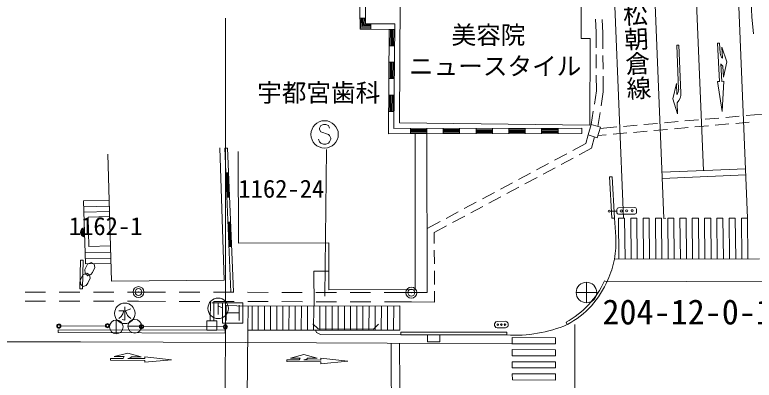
# Model space of a CAD drawing. Units: millimetres, scale not verified. Extents: x 40000 to 680000, y 20000 to 380000.
# Drawn here: x 222792 to 276867, y 291642 to 318351 of the extents above; entities that cross this region are included whole.
import ezdxf
from ezdxf.enums import TextEntityAlignment as Align

# ---------------------------------------------------------------- set-up
doc = ezdxf.new("R2010")
doc.units = ezdxf.units.MM
doc.header["$LTSCALE"] = 1000
doc.header["$PDMODE"] = 32
doc.header["$PDSIZE"] = 500
for name, color, linetype, lineweight in [('M-BGD', 7, 'Continuous', 13), ('M-BGD-EXST', 7, 'Continuous', 13), ('M-BMK-OTRS', 5, 'Continuous', 13), ('M-BMK-ROW', 30, 'Continuous', 13), ('M-BMK-SRVR', 3, 'Continuous', 13), ('M-STR-HTXT', 7, 'Continuous', 13), ('M-STR-STR1', 1, 'Continuous', 13), ('M-STR-STRC', 7, 'Continuous', 13)]:
    doc.layers.add(name, color=color, linetype=linetype, lineweight=lineweight)
doc.layers.add('M-BMK-HTXT', color=7, linetype='Continuous')
doc.styles.add('@ＭＳ ゴシック', font='')
doc.styles.add('ＭＳ ゴシック', font='')
doc.styles.get('@ＭＳ ゴシック').set_extended_font_data('@MS Gothic')
doc.styles.get('ＭＳ ゴシック').set_extended_font_data('MS Gothic')

msp = doc.modelspace()

# ---------------------------------------------------------------- linework, layer by layer
at = {"layer": 'M-BGD'}
for p, q in [((250989, 320931), (250929, 310459)), ((264226, 320855), (264201, 316616)), ((275704, 319755), (276374, 303496)), ((270264, 303472), (269620, 319090)), ((273160, 306963), (272655, 319215)), ((276696, 318196), (276648, 319280)), ((266677, 318973), (267316, 303477)), ((248437, 318101), (248037, 318104)), ((248117, 318104), (248110, 317384)), ((248197, 318103), (248191, 317463)), ((248277, 318102), (248272, 317542)), ((248357, 318102), (248353, 317622)), ((265305, 317087), (265261, 318022)), ((265799, 317011), (265752, 318007)), ((276826, 316965), (276696, 318196)), ((248836, 317458), (248191, 317463)), ((248837, 317538), (248272, 317542)), ((248837, 317618), (248353, 317622)), ((248835, 317298), (248838, 317698)), ((248836, 317378), (248110, 317384)), ((250581, 317284), (250181, 317287)), ((250251, 316087), (250261, 317287)), ((250331, 316086), (250341, 317286)), ((250411, 316086), (250421, 317286)), ((250491, 316085), (250501, 317285)), ((265311, 315941), (265305, 317087)), ((265805, 315865), (265799, 317011)), ((264201, 316616), (264879, 316612)), ((264879, 316612), (264842, 310282)), ((250171, 316088), (250571, 316084)), ((271361, 316127), (271211, 316121)), ((271211, 316121), (271342, 312881)), ((271361, 316127), (271502, 312644)), ((274340, 316278), (274190, 316270)), ((274190, 316270), (274339, 313474)), ((274340, 316278), (274379, 315536)), ((274506, 315986), (274864, 314904)), ((274506, 315986), (274548, 315187)), ((265319, 314441), (265313, 315441)), ((265813, 314365), (265808, 315365)), ((250561, 314884), (250161, 314888)), ((250232, 313687), (250241, 314887)), ((250312, 313686), (250321, 314886)), ((250392, 313686), (250401, 314886)), ((250472, 313685), (250481, 314885)), ((274420, 314767), (274489, 313482)), ((274864, 314904), (274622, 313789)), ((274580, 314588), (274622, 313789)), ((250152, 313688), (250552, 313684)), ((265328, 312794), (265321, 313941)), ((265822, 312719), (265816, 313865)), ((270919, 312206), (271175, 313317)), ((271175, 313317), (271207, 312518)), ((274339, 313474), (274189, 313466)), ((274530, 311281), (274189, 313466)), ((274638, 313490), (274489, 313482)), ((274638, 313490), (274530, 311281)), ((265177, 311810), (265328, 312794)), ((265666, 311699), (265822, 312719)), ((250542, 312484), (250142, 312488)), ((250212, 311287), (250222, 312487)), ((250292, 311286), (250302, 312486)), ((250372, 311286), (250382, 312486)), ((250452, 311285), (250462, 312485)), ((270919, 312206), (271264, 311119)), ((271231, 311919), (271264, 311119)), ((250132, 311288), (250532, 311284)), ((264950, 310332), (265101, 311316)), ((265434, 310184), (265590, 311204)), ((275777, 310938), (274780, 310851)), ((277490, 311088), (276275, 310981)), ((250929, 310459), (264842, 310282)), ((269799, 310415), (268803, 310328)), ((271294, 310545), (270297, 310458)), ((272788, 310676), (271792, 310589)), ((274282, 310807), (273286, 310720)), ((276508, 310500), (275512, 310413)), ((245177, 310249), (245086, 310067)), ((245086, 310067), (245086, 309976)), ((245086, 309976), (245177, 309794)), ((245359, 310340), (245177, 310249)), ((245541, 310340), (245359, 310340)), ((245723, 310249), (245541, 310340)), ((245814, 310067), (245723, 310249)), ((251722, 310049), (251723, 309649)), ((252922, 309971), (251722, 309969)), ((252922, 309891), (251722, 309889)), ((252923, 309651), (252922, 310051)), ((254122, 310053), (254123, 309653)), ((255322, 309975), (254122, 309973)), ((255322, 309895), (254122, 309893)), ((255323, 309655), (255322, 310055)), ((256522, 310057), (256523, 309657)), ((257722, 309980), (256522, 309977)), ((257722, 309900), (256522, 309897)), ((257723, 309660), (257722, 310060)), ((258922, 310062), (258923, 309662)), ((260122, 309984), (258922, 309982)), ((260122, 309904), (258922, 309902)), ((260123, 309664), (260122, 310064)), ((261322, 310066), (261323, 309666)), ((262522, 309988), (261322, 309986)), ((262522, 309908), (261322, 309906)), ((262523, 309668), (262522, 310068)), ((264269, 309671), (264268, 310071)), ((264717, 309567), (264950, 310332)), ((265620, 310128), (264950, 310332)), ((265386, 309362), (265620, 310128)), ((266811, 310153), (265595, 310047)), ((268305, 310284), (267309, 310197)), ((270531, 309977), (269534, 309890)), ((272025, 310108), (271029, 310020)), ((273519, 310238), (272523, 310151)), ((275014, 310369), (274017, 310282)), ((245177, 309794), (245723, 309612)), ((245723, 309612), (245814, 309522)), ((245814, 309522), (245904, 309340)), ((245904, 309340), (245904, 309249)), ((252922, 309811), (251722, 309809)), ((252923, 309731), (251723, 309729)), ((252062, 309649), (252084, 298265)), ((252936, 309651), (252959, 298051)), ((255322, 309815), (254122, 309813)), ((255323, 309735), (254123, 309733)), ((257722, 309820), (256522, 309817)), ((257723, 309740), (256523, 309737)), ((260122, 309824), (258922, 309822)), ((260123, 309744), (258923, 309742)), ((262522, 309828), (261322, 309826)), ((262523, 309748), (261323, 309746)), ((264717, 309567), (264544, 308936)), ((265386, 309362), (264717, 309567)), ((265195, 309421), (264970, 308597)), ((266048, 309585), (265438, 309531)), ((267542, 309715), (266546, 309628)), ((269036, 309846), (268040, 309759)), ((245086, 309067), (244995, 309249)), ((245177, 308976), (245086, 309067)), ((245359, 308885), (245177, 308976)), ((245541, 308885), (245359, 308885)), ((245723, 308976), (245541, 308885)), ((245814, 309067), (245723, 308976)), ((245904, 309249), (245814, 309067)), ((264544, 308936), (263596, 308428)), ((238358, 308608), (238158, 308600)), ((238158, 308600), (238589, 298083)), ((238358, 308608), (238789, 298091)), ((239151, 301665), (239138, 308361)), ((264970, 308597), (264068, 308114)), ((263155, 308192), (262273, 307720)), ((263627, 307878), (262745, 307406)), ((261833, 307484), (260951, 307012)), ((262305, 307170), (261423, 306698)), ((238432, 306809), (238232, 306801)), ((238272, 306803), (238345, 305004)), ((238312, 306804), (238385, 305006)), ((238352, 306806), (238425, 305008)), ((238392, 306808), (238465, 305009)), ((260510, 306776), (259629, 306304)), ((273235, 306968), (270125, 306839)), ((276245, 306641), (270144, 306390)), ((276226, 307091), (273235, 306968)), ((259188, 306068), (258306, 305596)), ((260982, 306462), (260101, 305990)), ((266280, 306505), (266479, 306517)), ((266461, 303478), (266280, 306505)), ((266660, 303490), (266479, 306517)), ((259660, 305754), (258778, 305282)), ((238305, 305003), (238505, 305011)), ((257865, 305360), (256984, 304889)), ((258337, 305046), (257456, 304574)), ((227822, 304757), (229691, 304813)), ((227822, 304757), (227959, 300145)), ((256543, 304653), (255661, 304181)), ((227835, 304306), (229705, 304362)), ((227847, 303920), (229716, 303976)), ((255221, 303945), (254339, 303473)), ((257015, 304338), (256133, 303866)), ((228149, 303570), (229727, 303617)), ((228149, 303570), (228214, 301405)), ((255693, 303630), (254811, 303158)), ((266461, 303478), (266661, 303490)), ((266743, 302123), (266661, 303490)), ((238579, 303212), (238379, 303204)), ((238419, 303206), (238493, 301407)), ((238459, 303207), (238533, 301409)), ((238499, 303209), (238573, 301411)), ((238539, 303211), (238613, 301412)), ((253898, 303237), (252950, 302729)), ((254370, 302922), (253468, 302439)), ((253468, 302439), (253471, 301644)), ((228214, 301405), (229792, 301452)), ((238453, 301406), (238653, 301414)), ((245749, 301678), (239151, 301665)), ((245756, 298253), (245749, 301678)), ((245756, 298253), (245749, 301624)), ((227936, 300941), (229805, 300997)), ((253473, 301144), (253477, 300144)), ((227593, 300420), (227551, 298323)), ((227793, 300416), (227593, 300420)), ((227793, 300416), (227751, 298319)), ((228098, 300128), (227910, 299723)), ((227949, 300502), (229818, 300558)), ((227959, 300145), (229829, 300201)), ((228387, 300255), (228098, 300128)), ((228599, 300134), (228387, 300255)), ((228639, 299883), (228599, 300134)), ((227910, 299723), (227946, 299429)), ((228479, 299509), (228639, 299883)), ((253479, 299644), (253483, 298644)), ((227764, 299345), (227576, 298940)), ((228052, 299471), (227764, 299345)), ((227946, 299429), (228132, 299278)), ((228265, 299351), (228052, 299471)), ((228132, 299278), (228356, 299358)), ((228144, 298726), (228304, 299099)), ((228304, 299099), (228265, 299351)), ((228356, 299358), (228479, 299509)), ((227576, 298940), (227611, 298646)), ((227611, 298646), (227797, 298495)), ((227797, 298495), (228022, 298575)), ((228022, 298575), (228144, 298726)), ((266093, 298824), (265908, 298900)), ((223540, 298087), (225040, 298086)), ((226040, 298086), (227540, 298086)), ((227751, 298319), (227551, 298323)), ((228540, 298086), (230040, 298085)), ((231040, 298085), (231839, 298085)), ((231839, 298085), (233814, 298080)), ((234814, 298078), (236314, 298075)), ((237314, 298073), (238814, 298069)), ((238789, 298091), (238589, 298083)), ((239814, 298067), (241314, 298064)), ((242314, 298062), (243814, 298058)), ((244814, 298056), (246314, 298053)), ((252084, 298265), (245756, 298253)), ((247314, 298050), (248814, 298047)), ((249814, 298045), (251789, 298041)), ((251789, 298041), (252959, 298051)), ((253485, 298144), (253489, 297349)), ((225039, 297413), (223539, 297413)), ((227539, 297412), (226039, 297413)), ((230039, 297412), (228539, 297412)), ((231835, 297412), (231039, 297412)), ((233824, 297406), (231835, 297412)), ((236323, 297400), (234824, 297404)), ((237092, 295977), (237108, 297398)), ((238823, 297393), (237323, 297397)), ((237343, 295974), (237359, 297395)), ((237972, 295809), (237972, 297309)), ((237972, 297309), (239472, 297309)), ((238253, 297121), (238253, 295996)), ((239191, 297121), (239191, 295996)), ((239472, 297309), (239472, 295809)), ((241323, 297386), (239823, 297390)), ((243823, 297379), (242323, 297384)), ((246323, 297373), (244823, 297377)), ((248823, 297366), (247323, 297370)), ((251812, 297358), (249823, 297363)), ((253489, 297349), (251812, 297358)), ((238253, 296559), (239191, 296559)), ((230217, 296039), (230217, 295039)), ((239472, 295809), (237972, 295809)), ((263106, 295888), (263200, 295712)), ((226166, 295597), (229420, 295625)), ((231067, 295588), (232067, 295588)), ((232205, 295558), (238039, 295542)), ((244971, 295395), (244599, 295773)), ((249014, 295361), (244971, 295395)), ((249392, 295733), (249014, 295361)), ((258769, 295156), (251013, 295151)), ((251016, 294951), (251013, 295151)), ((258769, 294956), (251016, 294951)), ((252968, 294952), (252968, 294452)), ((253868, 294953), (253868, 294453)), ((258769, 294956), (258769, 295156)), ((253868, 294452), (252968, 294451))]:
    msp.add_line(p, q, dxfattribs=at)
for points in [[(264269, 309671), (250119, 309646), (250181, 317287), (248046, 317304), (248013, 320211)], [(264268, 310071), (250522, 310047), (250584, 317684), (248441, 317701), (248413, 320216)], [(237782, 308637), (238103, 298962), (229868, 298878), (229591, 308174)], [(245753, 299611), (244665, 299621), (244695, 297065)], [(251016, 294951), (245159, 294978), (244857, 295134), (244774, 295288)]]:
    msp.add_lwpolyline(points, dxfattribs=at)
for points in [[(236834, 295295), (237557, 295293), (237559, 295976), (236835, 295978)], [(225957, 295321), (238189, 295291), (238188, 295091), (225957, 295121)]]:
    msp.add_lwpolyline(points, close=True, dxfattribs=at)
for centre, radius in [((245450, 309612), 1000), ((230217, 295539), 500), ((231567, 295588), 500), ((226016, 295595), 150), ((226016, 295595), 120), ((226016, 295595), 100), ((229570, 295627), 150), ((229570, 295627), 120), ((229570, 295627), 100), ((232055, 295558), 150), ((232055, 295558), 120), ((232055, 295558), 100), ((238189, 295542), 150), ((238189, 295542), 120), ((238189, 295542), 100)]:
    msp.add_circle(centre, radius, dxfattribs=at)
for centre, radius, start, end in [((274936, 315590), 560, 185.5818, 226.0751), ((275241, 315338), 1000, 214.8303, 228.615), ((270843, 312861), 500, 316.749, 2.322), ((270503, 312604), 1000, 316.749, 2.322), ((227945, 302453), 354, 100.5097, 262.9149), ((227945, 302453), 283, 102.7338, 260.6909), ((227945, 302453), 212, 106.4801, 256.9446), ((227945, 302453), 142, 114.1918, 249.2328), ((227945, 302453), 100, 124.5095, 238.9152), ((258616, 301742), 8136, 351.1082, 2.6829), ((259197, 302097), 7629, 335.838, 347.8005), ((260078, 301514), 6389, 298.2864, 335.8498), ((260078, 301514), 6589, 298.2869, 337.3231), ((259422, 304487), 9554, 266.0769, 293.2943)]:
    msp.add_arc(centre, radius, start, end, dxfattribs=at)
at = {"layer": 'M-BGD-EXST'}
for p, q in [((230839, 297015), (230839, 296040)), ((237212, 297305), (238112, 297305)), ((237662, 297305), (237662, 296442)), ((237662, 297080), (237962, 296930)), ((230389, 296715), (230764, 296715)), ((230689, 296490), (230577, 296302)), ((230764, 296715), (230689, 296490)), ((231289, 296865), (230877, 296715)), ((230877, 296715), (231027, 296377)), ((231027, 296377), (231139, 296265)), ((230577, 296302), (230389, 296152)), ((230839, 296040), (230652, 296077)), ((231139, 296265), (231289, 296152))]:
    msp.add_line(p, q, dxfattribs=at)
for centre in [(237662, 296892), (230839, 296527)]:
    msp.add_circle(centre, 750, dxfattribs=at)
at = {"layer": 'M-BMK-OTRS'}
msp.add_lwpolyline([(138281, 293422), (165061, 293583), (183679, 294003), (193734, 294147), (202996, 294323), (215429, 294451), (227590, 294435), (239686, 294387), (250020, 294358), (259111, 294298)], dxfattribs=at)
at = {"layer": 'M-BMK-ROW'}
for centre in [(231839, 298085), (251789, 298041)]:
    msp.add_circle(centre, 400, dxfattribs=at)
for p in [(231839, 298085), (251789, 298041)]:
    msp.add_point(p, dxfattribs=at)
at = {"layer": 'M-BMK-SRVR'}
for p, q in [((264597, 298802), (264597, 297302)), ((263847, 298052), (265347, 298052))]:
    msp.add_line(p, q, dxfattribs=at)
msp.add_circle((264597, 298052), 750, dxfattribs=at)
at = {"layer": 'M-STR-HTXT'}
msp.add_line((245582, 308495), (245464, 297793), dxfattribs=at)
at = {"layer": 'M-STR-STR1'}
for p, q in [((240150, 297057), (240145, 295288)), ((240600, 297058), (240595, 295288)), ((241050, 297059), (241045, 295288)), ((241500, 297059), (241495, 295288)), ((241950, 297060), (241945, 295288)), ((242400, 297061), (242395, 295288)), ((242850, 297062), (242845, 295288)), ((243300, 297062), (243295, 295288)), ((243750, 297063), (243745, 295288)), ((244200, 297064), (244195, 295288)), ((244650, 297065), (244645, 295288)), ((245100, 297066), (245095, 295288)), ((245550, 297066), (245545, 295288)), ((246000, 297067), (245995, 295288)), ((246450, 297068), (246445, 295288)), ((246900, 297069), (246895, 295288)), ((247350, 297069), (247345, 295288)), ((247800, 297070), (247795, 295288)), ((248250, 297071), (248245, 295288)), ((248700, 297072), (248695, 295287)), ((249150, 297073), (249145, 295287)), ((249600, 297073), (249595, 295287)), ((250050, 297074), (250045, 295287)), ((250500, 297075), (250495, 295287)), ((239722, 283767), (239846, 295288))]:
    msp.add_line(p, q, dxfattribs=at)
msp.add_lwpolyline([(239850, 297056), (238195, 297105), (238145, 282081), (239672, 282102)], dxfattribs=at)
msp.add_lwpolyline([(250950, 297076), (250945, 295287), (239846, 295288), (239850, 297056)], close=True, dxfattribs=at)
at = {"layer": 'M-STR-STRC'}
for p, q in [((238195, 297105), (238195, 318105)), ((266342, 304000), (266822, 304007)), ((266820, 304127), (266858, 304208)), ((266824, 303887), (266820, 304127)), ((266858, 304208), (266938, 304249)), ((266938, 304249), (268138, 304269)), ((268138, 304269), (268218, 304230)), ((268218, 304230), (268259, 304151)), ((268263, 303911), (268225, 303830)), ((268259, 304151), (268263, 303911)), ((266865, 303808), (266824, 303887)), ((266946, 303769), (266865, 303808)), ((267391, 303477), (266941, 303476)), ((266941, 303476), (266970, 300485)), ((268145, 303789), (266946, 303769)), ((267391, 303477), (267419, 300486)), ((268290, 303479), (267840, 303478)), ((267840, 303478), (267869, 300487)), ((268225, 303830), (268145, 303789)), ((268290, 303479), (268318, 300488)), ((269189, 303481), (268739, 303480)), ((268739, 303480), (268768, 300489)), ((269189, 303481), (269218, 300490)), ((270088, 303483), (269639, 303482)), ((269639, 303482), (269667, 300491)), ((270088, 303483), (270117, 300492)), ((270414, 303479), (270264, 303472)), ((270987, 303485), (270538, 303484)), ((270538, 303484), (270566, 300493)), ((270987, 303485), (271016, 300494)), ((271887, 303486), (271437, 303485)), ((271437, 303485), (271466, 300495)), ((271887, 303486), (271915, 300496)), ((272786, 303488), (272336, 303487)), ((272336, 303487), (272365, 300497)), ((272786, 303488), (272814, 300498)), ((273685, 303490), (273235, 303489)), ((273235, 303489), (273264, 300499)), ((273685, 303490), (273714, 300500)), ((274584, 303492), (274135, 303491)), ((274135, 303491), (274163, 300501)), ((274584, 303492), (274613, 300502)), ((275483, 303494), (275034, 303493)), ((275034, 303493), (275062, 300502)), ((275483, 303494), (275512, 300503)), ((276383, 303496), (275933, 303495)), ((275933, 303495), (275962, 300504)), ((276383, 303496), (276411, 300505)), ((277250, 300507), (266654, 300485)), ((277684, 298873), (266093, 298824)), ((257878, 295761), (257917, 295841)), ((257917, 295841), (257977, 295902)), ((257977, 295902), (258076, 295942)), ((258076, 295942), (258676, 295946)), ((258676, 295946), (258777, 295907)), ((258777, 295907), (258837, 295847)), ((258837, 295847), (258877, 295767)), ((257878, 295641), (257878, 295761)), ((257919, 295561), (257878, 295641)), ((257979, 295502), (257919, 295561)), ((258079, 295462), (257979, 295502)), ((258679, 295466), (258079, 295462)), ((258779, 295507), (258679, 295466)), ((258839, 295567), (258779, 295507)), ((258878, 295647), (258839, 295567)), ((258877, 295767), (258878, 295647)), ((263738, 295723), (263759, 279663)), ((229802, 293239), (229801, 293106)), ((232293, 293083), (229801, 293106)), ((230692, 293231), (229802, 293239)), ((231052, 293628), (230070, 293370)), ((230782, 293364), (230070, 293370)), ((230713, 293235), (230692, 293231)), ((230782, 293364), (230713, 293235)), ((231258, 293277), (231048, 293228)), ((232294, 293216), (231048, 293228)), ((232028, 293352), (231052, 293628)), ((231316, 293359), (231258, 293277)), ((232028, 293352), (231316, 293359)), ((232292, 292949), (234251, 293131)), ((232295, 293349), (232294, 293216)), ((234251, 293131), (232295, 293349)), ((242688, 293133), (242687, 293000)), ((243578, 293125), (242688, 293133)), ((243938, 293522), (242957, 293264)), ((243668, 293258), (242957, 293264)), ((243599, 293129), (243578, 293125)), ((243668, 293258), (243599, 293129)), ((244144, 293171), (243934, 293122)), ((245180, 293110), (243934, 293122)), ((244914, 293246), (243938, 293522)), ((244202, 293253), (244144, 293171)), ((244914, 293246), (244202, 293253)), ((245181, 293244), (245180, 293110)), ((247137, 293025), (245181, 293244)), ((232293, 293083), (232292, 292949)), ((245179, 292977), (242687, 293000)), ((245178, 292843), (247137, 293025)), ((245179, 292977), (245178, 292843))]:
    msp.add_line(p, q, dxfattribs=at)
for points in [[(259163, 294755), (262323, 294745), (262325, 294295), (259165, 294305)], [(259167, 293876), (262327, 293865), (262329, 293415), (259170, 293426)], [(259172, 292996), (262331, 292985), (262333, 292535), (259174, 292546)], [(259176, 292116), (262336, 292105), (262338, 291655), (259178, 291666)]]:
    msp.add_lwpolyline(points, close=True, dxfattribs=at)
msp.add_lwpolyline([(250309, 294356), (250335, 288009), (250980, 288009), (250936, 294352)], dxfattribs=at)
for centre, radius in [((266262, 303998), 80), ((267142, 304013), 80), ((267542, 304019), 80), ((267941, 304026), 80), ((258118, 295703), 60), ((258378, 295704), 60), ((258638, 295706), 60)]:
    msp.add_circle(centre, radius, dxfattribs=at)

# ---------------------------------------------------------------- texts
at = {"layer": 'M-BGD', "style": '@ＭＳ ゴシック'}
msp.add_text('市道\u3000一本松朝倉線', height=1320, rotation=272.751, dxfattribs=at).set_placement((268062, 320188), align=Align.MIDDLE_CENTER)
at = {"layer": 'M-BGD', "style": 'ＭＳ ゴシック'}
for s, p in [('美容院', (257436, 316880)), ('ニュースタイル', (257922, 314596)), ('宇都宮歯科', (245020, 312653))]:
    msp.add_text(s, height=1320, dxfattribs=at).set_placement(p, align=Align.MIDDLE_CENTER)
at = {"layer": 'M-BMK-HTXT', "style": 'ＭＳ ゴシック'}
for s, p in [('1162-24', (242286, 304582)), ('1162-1', (229438, 301849))]:
    msp.add_text(s, height=1320, dxfattribs=at).set_placement(p, align=Align.BOTTOM_CENTER)
at = {"layer": 'M-BMK-SRVR', "style": 'ＭＳ ゴシック'}
msp.add_text('204-12-0-1', height=1833, dxfattribs=at).set_placement((265766, 295167), align=Align.BOTTOM_LEFT)

doc.saveas('drawing.dxf')
